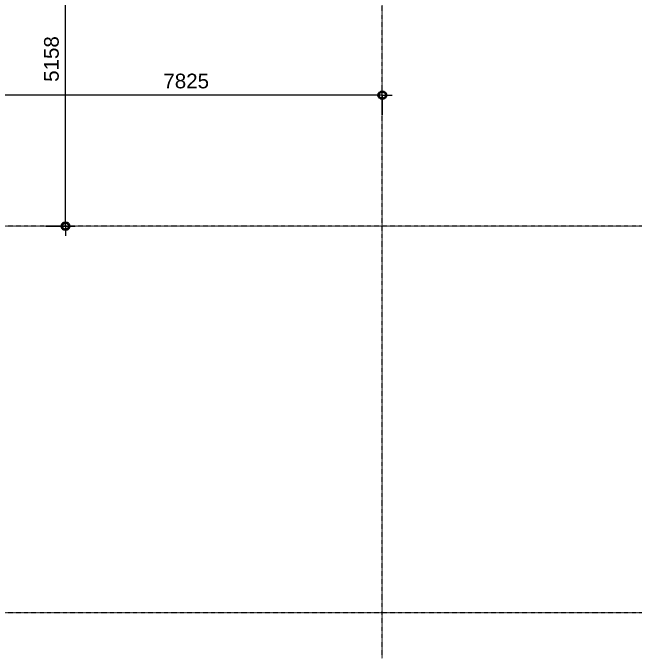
# Model space of a CAD drawing. Header units: millimetres. Extents: x -915437 to -840849, y -5243 to 29956.
# Drawn here: x -866228 to -853538, y -5243 to 7935 of the extents above; entities that cross this region are included whole.
import ezdxf

# ---------------------------------------------------------------- set-up
doc = ezdxf.new("R2010")
doc.units = ezdxf.units.MM
doc.linetypes.add('DPA_Grid _ Level 100', pattern=[10, 5.5, -1.6, 1.3, -1.6])
for name, color, linetype, lineweight in [('A-ANNO-DIMS', 1, 'Continuous', 9), ('A-ANNO-DIMS-100', 1, 'Continuous', 9), ('S-GRID', 251, 'Continuous', 9)]:
    doc.layers.add(name, color=color, linetype=linetype, lineweight=lineweight)
doc.styles.add('Arial_3', font='arial.ttf', dxfattribs={"height": 300})
doc.dimstyles.new('DPA-DIM-3_0_C-T', dxfattribs={"dimscale": 304.8, "dimtxt": 306.07782, "dimasz": 0.492126, "dimexe": 0.656168, "dimexo": 0.0625, "dimgap": 0.164042, "dimtad": 0, "dimjust": 2, "dimdec": 0, "dimzin": 0, "dimdsep": 46, "dimtxsty": 'Arial_3', "dimblk1": 'DOTBLANK', "dimblk2": 'OBLIQUE', "dimsah": 1, "dimcen": 0.09, "dimdle": 0.656168, "dimadec": 8, "dimazin": 0, "dimtfac": 1, "dimtdec": 4, "dimtix": 1, "dimtmove": 2, "dimatfit": 3, "dimfxl": 1.312336, "dimfxlon": 1, "dimtvp": 1, "dimtolj": 1, "dimtzin": 0, "dimarcsym": 2})

# ---------------------------------------------------------------- blocks, each defined once
blk = doc.blocks.new('DIMBLOCK72-4211-01 ENLARGED ENTRANCE 1 GROUND LEVEL - REFLECTED CEILING PLAN')
at = {"layer": 'A-ANNO-DIMS-100'}
for p, q in [((-858682, 5855), (-858682, 6455)), ((-858682, 6255), (-858682, 6455)), ((-858682, 6255), (-858482, 6255)), ((-858682, 6255), (-858682, 5855)), ((-858682, 6255), (-858682, 5855))]:
    blk.add_line(p, q, dxfattribs=at)
at = {"layer": 'A-ANNO-DIMS-100', "lineweight": 35}
blk.add_circle((-858682, 6255), 75, dxfattribs=at)
blk = doc.blocks.new('_DotBlank')
at = {"color": 0, "linetype": 'ByBlock', "lineweight": -2}
blk.add_line((-0.5, 0), (-1, 0), dxfattribs=at)
blk.add_circle((0, 0), 0.5, dxfattribs=at)
blk = doc.blocks.new('_None')
blk = doc.blocks.new('_Oblique')
at = {"color": 0, "linetype": 'ByBlock', "lineweight": -2}
blk.add_line((-0.5, -0.5), (0.5, 0.5), dxfattribs=at)
blk = doc.blocks.new('DIMBLOCK73-4211-01 ENLARGED ENTRANCE 1 GROUND LEVEL - REFLECTED CEILING PLAN')
at = {"layer": 'A-ANNO-DIMS-100'}
for p, q in [((-866507, 6655), (-866507, 6055)), ((-866507, 6255), (-866507, 6655)), ((-858682, 5855), (-858682, 6455)), ((-858682, 6255), (-866707, 6255)), ((-858682, 6255), (-858682, 5855))]:
    blk.add_line(p, q, dxfattribs=at)
at = {"layer": 'A-ANNO-DIMS-100', "lineweight": 35}
for q in [(-866407, 6355), (-866607, 6155)]:
    blk.add_line((-866507, 6255), q, dxfattribs=at)
at = {"layer": 'A-ANNO-DIMS-100', "color": 0, "insert": (-863154, 6694), "char_height": 300, "width": 1107.53, "attachment_point": 1, "line_spacing_factor": 0.941778, "style": 'Arial_3'}
blk.add_mtext('7825', dxfattribs=at)
blk = doc.blocks.new('DIMBLOCK76-4211-01 ENLARGED ENTRANCE 1 GROUND LEVEL - REFLECTED CEILING PLAN')
at = {"layer": 'A-ANNO-DIMS-100'}
for p, q in [((-865553, 3579), (-864953, 3579)), ((-865153, 3579), (-865553, 3579)), ((-865153, 3579), (-865553, 3579)), ((-865153, 3579), (-865153, 3379)), ((-865153, 3579), (-864953, 3579))]:
    blk.add_line(p, q, dxfattribs=at)
at = {"layer": 'A-ANNO-DIMS-100', "lineweight": 35}
blk.add_circle((-865153, 3579), 75, dxfattribs=at)
blk = doc.blocks.new('DIMBLOCK77-4211-01 ENLARGED ENTRANCE 1 GROUND LEVEL - REFLECTED CEILING PLAN')
at = {"layer": 'A-ANNO-DIMS-100', "lineweight": 35}
for q in [(-865253, 8837), (-865053, 8637)]:
    blk.add_line((-865153, 8737), q, dxfattribs=at)
at = {"layer": 'A-ANNO-DIMS-100'}
for p, q in [((-865153, 3579), (-865153, 8937)), ((-865553, 8737), (-864953, 8737)), ((-865153, 8737), (-865553, 8737)), ((-865553, 3579), (-864953, 3579)), ((-865153, 3579), (-865553, 3579))]:
    blk.add_line(p, q, dxfattribs=at)
at = {"layer": 'A-ANNO-DIMS-100', "color": 0, "insert": (-865592, 6527), "char_height": 300, "width": 1107.53, "attachment_point": 1, "rotation": 90, "line_spacing_factor": 0.941778, "style": 'Arial_3'}
blk.add_mtext('5158', dxfattribs=at)

msp = doc.modelspace()

# ---------------------------------------------------------------- linework, layer by layer
at = {"layer": 'S-GRID', "linetype": 'DPA_Grid _ Level 100'}
for p, q in [((-858682.4, -5243.1), (-858682.4, 26301)), ((-841739.4, 3579), (-911783.9, 3579)), ((-841739.4, -4321), (-911783.9, -4321))]:
    msp.add_line(p, q, dxfattribs=at)

# ---------------------------------------------------------------- dimensions: what is measured, and where the dimension line sits
at = {"layer": 'A-ANNO-DIMS'}
dim = msp.add_linear_dim(base=(-865152.7, 8737), p1=(-865552.7, 3579), p2=(-865552.7, 8737), angle=90, dimstyle='DPA-DIM-3_0_C-T', override={"dimpost": '<>', "dimfxl": 5157.999996}, dxfattribs=at)
dim.commit()
dim.dimension.update_dxf_attribs({"geometry": 'DIMBLOCK77-4211-01 ENLARGED ENTRANCE 1 GROUND LEVEL - REFLECTED CEILING PLAN', "text_midpoint": (-865392.2, 7080.4), "dimtype": 160, "text_rotation": 90})
dim = msp.add_linear_dim(base=(-866507.4, 6255), p1=(-858682.4, 5855), p2=(-866507.4, 6655), dimstyle='DPA-DIM-3_0_C-T', override={"dimpost": '<>', "dimfxl": 7865.788263}, dxfattribs=at)
dim.commit()
dim.dimension.update_dxf_attribs({"geometry": 'DIMBLOCK73-4211-01 ENLARGED ENTRANCE 1 GROUND LEVEL - REFLECTED CEILING PLAN', "text_midpoint": (-862600.4, 6494.5), "dimtype": 160})
dim = msp.add_linear_dim(base=(-858682.4, 6255), p1=(-858682.4, 6113.6), p2=(-858682.4, 6113.6), text=' ', dimstyle='DPA-DIM-3_0_C-T', override={"dimpost": '<>', "dimblk": 'None', "dimse1": 1, "dimse2": 1, "dimsd1": 1, "dimsd2": 1, "dimfxl": 0}, dxfattribs=at)
dim.commit()
dim.dimension.update_dxf_attribs({"geometry": 'DIMBLOCK72-4211-01 ENLARGED ENTRANCE 1 GROUND LEVEL - REFLECTED CEILING PLAN', "text_midpoint": (-858682.4, 6255)})
dim = msp.add_linear_dim(base=(-865152.7, 3579), p1=(-865294.2, 3579), p2=(-865294.2, 3579), angle=90, text=' ', dimstyle='DPA-DIM-3_0_C-T', override={"dimpost": '<>', "dimblk": 'None', "dimse1": 1, "dimse2": 1, "dimsd1": 1, "dimsd2": 1, "dimfxl": 0}, dxfattribs=at)
dim.commit()
dim.dimension.update_dxf_attribs({"geometry": 'DIMBLOCK76-4211-01 ENLARGED ENTRANCE 1 GROUND LEVEL - REFLECTED CEILING PLAN', "text_midpoint": (-865152.7, 3579)})

doc.saveas('drawing.dxf')
